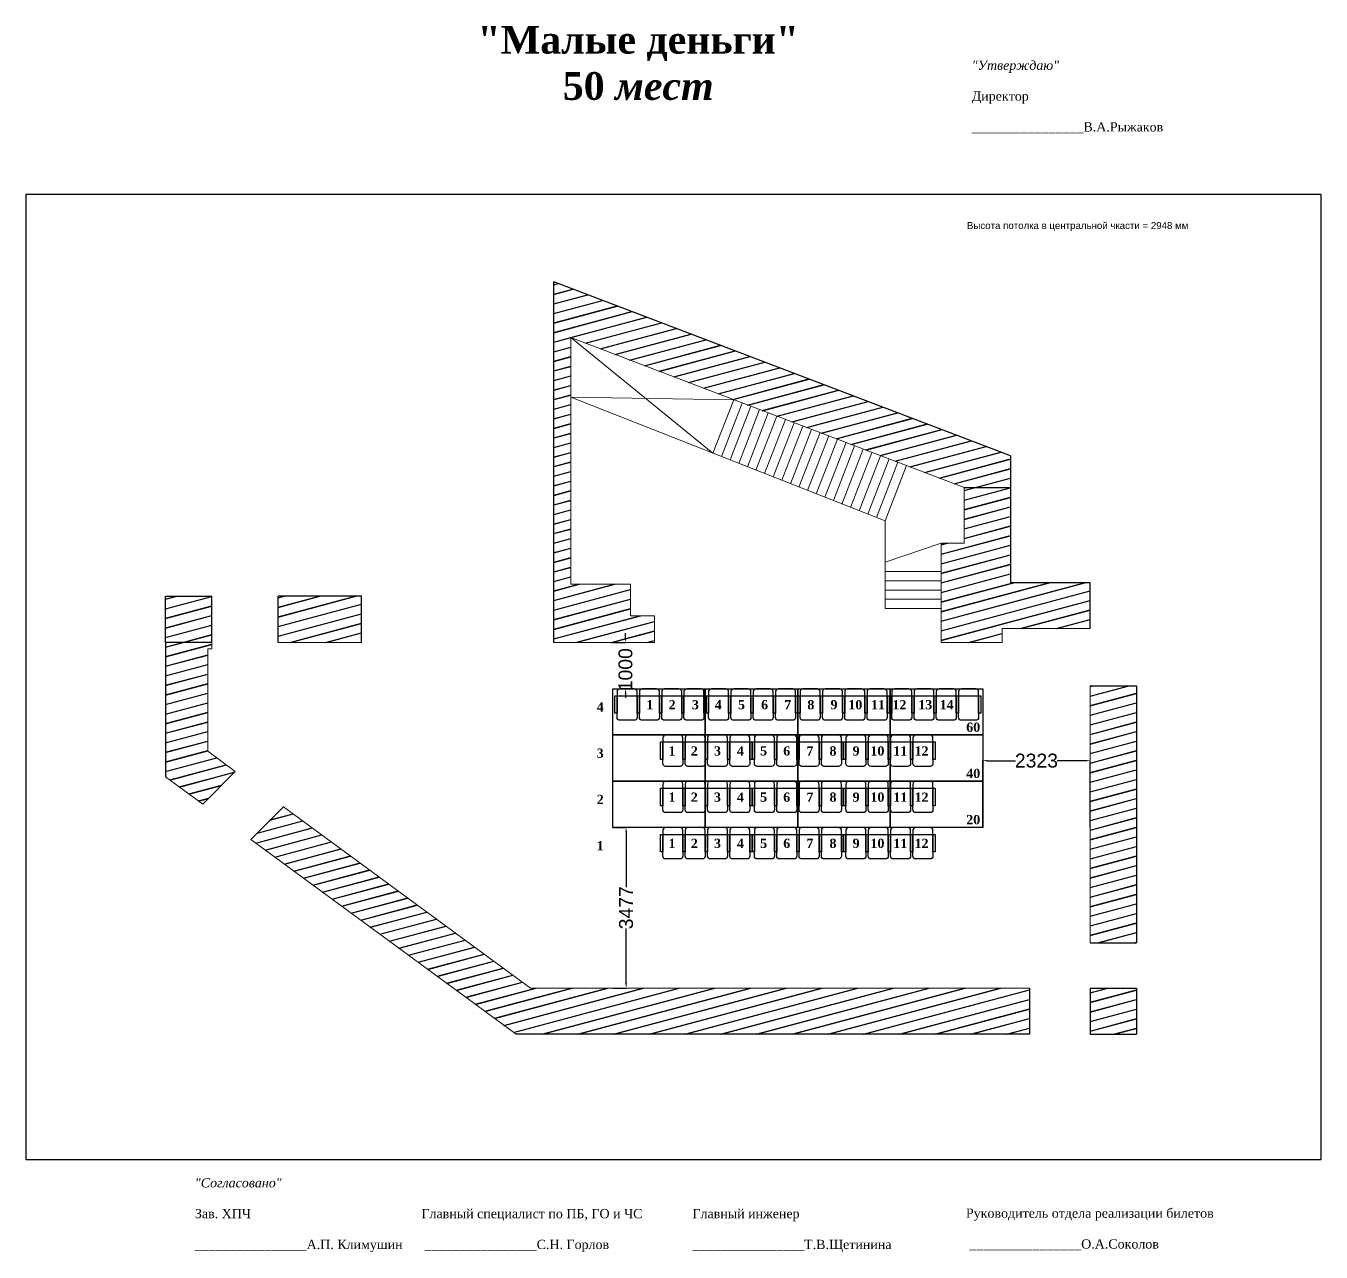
# Model space of a CAD drawing. Header units: millimetres. Extents: x -520232 to 211296, y -156633 to 78411.
# Drawn here: x 105576 to 133589, y -96239 to -69710 of the extents above; entities that cross this region are included whole.
import ezdxf

# ---------------------------------------------------------------- set-up
doc = ezdxf.new("R2010")
doc.units = ezdxf.units.MM
doc.layers.add('Декорации', color=10, linetype='Continuous')
doc.layers.add('Партер', color=7, linetype='Continuous')
doc.layers.add('Сидения и станки', color=7, linetype='Continuous', lineweight=25)
doc.styles.get("Standard").update_dxf_attribs({"font": 'arial.ttf', "height": 300})
doc.dimstyles.new('Размеры', dxfattribs={"dimtxt": 300, "dimasz": 100, "dimexe": 0.18, "dimexo": 0.0625, "dimgap": 0.09, "dimtad": 0, "dimdec": 0, "dimzin": 0, "dimdsep": 46, "dimtxsty": 'Standard', "dimcen": 0.09, "dimclrd": 250, "dimclre": 250, "dimclrt": 250, "dimadec": 0, "dimazin": 0, "dimtfac": 1, "dimtdec": 0, "dimtofl": 0, "dimtmove": 0, "dimatfit": 3, "dimfxl": 1, "dimtfillclr": 250, "dimtolj": 1, "dimtzin": 0, "dimarcsym": 0})
pattern_1 = [(15, (109527.56, -83520.36), (-51.7638, 193.1852), []), (15, (109531.03, -83522.36), (-51.7638, 193.1852), [])]

# ---------------------------------------------------------------- blocks, each defined once
blk = doc.blocks.new('A$C20D4365F')
at = {"layer": 'Сидения и станки'}
for points in [[(-1231.25, 380), (-1181.25, 380), (-1181.25, 0), (-1231.25, 0)], [(-748.75, 380), (-698.75, 380), (-698.75, 0), (-748.75, 0)], [(-266.25, 380), (-216.25, 380), (-216.25, 0), (-266.25, 0)], [(216.25, 380), (266.25, 380), (266.25, 0), (216.25, 0)], [(698.75, 380), (748.75, 380), (748.75, 0), (698.75, 0)]]:
    blk.add_lwpolyline(points, close=True, dxfattribs=at)
for points in [[(-1121.25, 530), (-808.75, 530, -0.41421356), (-748.75, 470), (-748.75, 0), (-1181.25, 0), (-1181.25, 470, -0.41421356)], [(-638.75, 530), (-326.25, 530, -0.41421356), (-266.25, 470), (-266.25, 0), (-698.75, 0), (-698.75, 470, -0.41421356)], [(-156.25, 530), (156.25, 530, -0.41421356), (216.25, 470), (216.25, 0), (-216.25, 0), (-216.25, 470, -0.41421356)], [(326.25, 530), (638.75, 530, -0.41421356), (698.75, 470), (698.75, 0), (266.25, 0), (266.25, 470, -0.41421356)], [(-748.75, 0), (-1181.25, 0), (-1181.25, -90, 0.41421356), (-1121.25, -150), (-808.75, -150, 0.41421356), (-748.75, -90)], [(-266.25, 0), (-698.75, 0), (-698.75, -90, 0.41421356), (-638.75, -150), (-326.25, -150, 0.41421356), (-266.25, -90)], [(216.25, 0), (-216.25, 0), (-216.25, -90, 0.41421356), (-156.25, -150), (156.25, -150, 0.41421356), (216.25, -90)], [(698.75, 0), (266.25, 0), (266.25, -90, 0.41421356), (326.25, -150), (638.75, -150, 0.41421356), (698.75, -90)]]:
    blk.add_lwpolyline(points, format="xyb", close=True, dxfattribs=at)
blk = doc.blocks.new('Партер Малые деньги в фойе')
at = {"layer": 'Партер'}
for points in [[(252910, -27729), (252910, -26729), (254910, -26729), (254910, -27729), (252910, -27729)], [(254910, -27729), (254910, -26729), (256910, -26729), (256910, -27729), (254910, -27729)], [(256910, -27729), (256910, -26729), (258910, -26729), (258910, -27729), (256910, -27729)], [(258910, -27729), (258910, -26729), (260910, -26729), (260910, -27729), (258910, -27729)], [(252910, -28729), (252910, -27729), (254910, -27729), (254910, -28729), (252910, -28729)], [(254910, -28729), (254910, -27729), (256910, -27729), (256910, -28729), (254910, -28729)], [(256910, -28729), (256910, -27729), (258910, -27729), (258910, -28729), (256910, -28729)], [(258910, -28729), (258910, -27729), (260910, -27729), (260910, -28729), (258910, -28729)], [(252910, -29729), (252910, -28729), (254910, -28729), (254910, -29729), (252910, -29729)], [(254910, -29729), (254910, -28729), (256910, -28729), (256910, -29729), (254910, -29729)], [(256910, -29729), (256910, -28729), (258910, -28729), (258910, -29729), (256910, -29729)], [(258910, -29729), (258910, -28729), (260910, -28729), (260910, -29729), (258910, -29729)]]:
    blk.add_lwpolyline(points, dxfattribs=at)
at = {"layer": 'Сидения и станки', "rotation": 180}
for p in [(253700, -26881), (255680, -26881), (257660, -26881), (259640, -26881), (254691, -27881), (256671, -27881), (258651, -27881), (254691, -28881), (256671, -28881), (258651, -28881), (254691, -29881), (256671, -29881), (258651, -29881)]:
    blk.add_blockref('A$C20D4365F', p, dxfattribs=at)
at = {"layer": 'Партер', "color": 5, "char_height": 200, "width": 500.97, "attachment_point": 4}
for s, insert in [('{\\fTimes New Roman|b1|i0|c204|p18;  4}', (252410, -27125)), ('{\\fTimes New Roman|b1|i0|c204|p18;  3}', (252410, -28125)), ('{\\fTimes New Roman|b1|i0|c204|p18;  2}', (252410, -29125)), ('{\\fTimes New Roman|b1|i0|c204|p18;  1}', (252410, -30125))]:
    blk.add_mtext(s, dxfattribs=dict(at, insert=insert))
at = {"layer": 'Партер', "color": 3, "char_height": 200}
for s, insert, width, attachment_point in [('{\\fTimes New Roman|b1|i0|c204|p18;1}', (253710, -27076), 500, 5), ('{\\fTimes New Roman|b1|i0|c204|p18;  2 }', (253966, -27076), 500, 4), ('{\\fTimes New Roman|b1|i0|c204|p18;  3}', (254468, -27076), 498, 4), ('{\\fTimes New Roman|b1|i0|c204|p18;  4}', (254963, -27076), 503.54, 4), ('{\\fTimes New Roman|b1|i0|c204|p18;  5}', (255466, -27076), 500, 4), ('{\\fTimes New Roman|b1|i0|c204|p18;  6}', (255966, -27076), 500, 4), ('{\\fTimes New Roman|b1|i0|c204|p18;  7}', (256466, -27076), 500, 4), ('{\\fTimes New Roman|b1|i0|c204|p18;  8}', (256966, -27076), 500, 4), ('{\\fTimes New Roman|b1|i0|c204|p18;  9}', (257466, -27076), 500, 4), ('{\\fTimes New Roman|b1|i0|c204|p18;  10}', (257852, -27076), 500, 4), ('{\\fTimes New Roman|b1|i0|c204|p18;  11}', (258344, -27076), 500, 4), ('{\\fTimes New Roman|b1|i0|c204|p18;  12}', (258806, -27076), 500, 4), ('{\\fTimes New Roman|b1|i0|c204|p18;  13}', (259365, -27076), 500, 4), ('{\\fTimes New Roman|b1|i0|c204|p18;  14}', (259827, -27076), 500, 4), ('{\\fTimes New Roman|b1|i0|c204|p18;1}', (254189, -28076), 500, 5), ('{\\fTimes New Roman|b1|i0|c204|p18;  2 }', (254445, -28076), 500, 4), ('{\\fTimes New Roman|b1|i0|c204|p18;  3}', (254947, -28076), 498, 4), ('{\\fTimes New Roman|b1|i0|c204|p18;  4}', (255442, -28076), 503.54, 4), ('{\\fTimes New Roman|b1|i0|c204|p18;  5}', (255945, -28076), 500, 4), ('{\\fTimes New Roman|b1|i0|c204|p18;  6}', (256445, -28076), 500, 4), ('{\\fTimes New Roman|b1|i0|c204|p18;  7}', (256945, -28076), 500, 4), ('{\\fTimes New Roman|b1|i0|c204|p18;  8}', (257445, -28076), 500, 4), ('{\\fTimes New Roman|b1|i0|c204|p18;  9}', (257945, -28076), 500, 4), ('{\\fTimes New Roman|b1|i0|c204|p18;  10}', (258331, -28076), 500, 4), ('{\\fTimes New Roman|b1|i0|c204|p18;  11}', (258823, -28076), 500, 4), ('{\\fTimes New Roman|b1|i0|c204|p18;  12}', (259285, -28076), 500, 4), ('{\\fTimes New Roman|b1|i0|c204|p18;1}', (254189, -29076), 500, 5), ('{\\fTimes New Roman|b1|i0|c204|p18;  2 }', (254445, -29076), 500, 4), ('{\\fTimes New Roman|b1|i0|c204|p18;  3}', (254947, -29076), 498, 4), ('{\\fTimes New Roman|b1|i0|c204|p18;  4}', (255442, -29076), 503.54, 4), ('{\\fTimes New Roman|b1|i0|c204|p18;  5}', (255945, -29076), 500, 4), ('{\\fTimes New Roman|b1|i0|c204|p18;  6}', (256445, -29076), 500, 4), ('{\\fTimes New Roman|b1|i0|c204|p18;  7}', (256945, -29076), 500, 4), ('{\\fTimes New Roman|b1|i0|c204|p18;  8}', (257445, -29076), 500, 4), ('{\\fTimes New Roman|b1|i0|c204|p18;  9}', (257945, -29076), 500, 4), ('{\\fTimes New Roman|b1|i0|c204|p18;  10}', (258331, -29076), 500, 4), ('{\\fTimes New Roman|b1|i0|c204|p18;  11}', (258823, -29076), 500, 4), ('{\\fTimes New Roman|b1|i0|c204|p18;  12}', (259285, -29076), 500, 4), ('{\\fTimes New Roman|b1|i0|c204|p18;  3}', (254947, -30076), 498, 4), ('{\\fTimes New Roman|b1|i0|c204|p18;  6}', (256445, -30076), 500, 4), ('{\\fTimes New Roman|b1|i0|c204|p18;  8}', (257445, -30076), 500, 4), ('{\\fTimes New Roman|b1|i0|c204|p18;  9}', (257945, -30076), 500, 4), ('{\\fTimes New Roman|b1|i0|c204|p18;  10}', (258331, -30076), 500, 4), ('{\\fTimes New Roman|b1|i0|c204|p18;1}', (254189, -30076), 500, 5), ('{\\fTimes New Roman|b1|i0|c204|p18;  2 }', (254445, -30076), 500, 4), ('{\\fTimes New Roman|b1|i0|c204|p18;  4}', (255442, -30076), 503.54, 4), ('{\\fTimes New Roman|b1|i0|c204|p18;  5}', (255945, -30076), 500, 4), ('{\\fTimes New Roman|b1|i0|c204|p18;  7}', (256945, -30076), 500, 4), ('{\\fTimes New Roman|b1|i0|c204|p18;  11}', (258823, -30076), 500, 4), ('{\\fTimes New Roman|b1|i0|c204|p18;  12}', (259285, -30076), 500, 4)]:
    blk.add_mtext(s, dxfattribs=dict(at, insert=insert, width=width, attachment_point=attachment_point))
at = {"layer": 'Партер', "color": 18, "true_color": 0x000000, "char_height": 200, "width": 500.97, "attachment_point": 4}
for s, insert in [('{\\fTimes New Roman|b1|i0|c204|p18;  60}', (260403, -27563)), ('{\\fTimes New Roman|b1|i0|c204|p18;  40}', (260403, -28563)), ('{\\fTimes New Roman|b1|i0|c204|p18;  20}', (260403, -29563))]:
    blk.add_mtext(s, dxfattribs=dict(at, insert=insert))
blk = doc.blocks.new('*D85')
at = {"layer": 'Defpoints', "color": 0, "lineweight": 13, "transparency": 16777216}
for p in [(118271, -87050), (118271, -90527), (118558, -90527)]:
    blk.add_point(p, dxfattribs=at)
at = {"layer": 'Декорации', "color": 250, "lineweight": -2, "transparency": 16777216}
for p, q in [((118271, -87050), (118558, -87050)), ((118558, -87150), (118558, -88341)), ((118558, -90427), (118558, -89237)), ((118271, -90527), (118558, -90527))]:
    blk.add_line(p, q, dxfattribs=at)
at = {"layer": 'Декорации', "color": 250, "lineweight": 13, "transparency": 16777216}
for points in [[(118541, -87150), (118575, -87150), (118558, -87050)], [(118541, -90427), (118575, -90427), (118558, -90527)]]:
    blk.add_solid(points, dxfattribs=at)
at = {"layer": 'Декорации', "color": 250, "lineweight": 13, "transparency": 16777216, "insert": (118558, -88789), "char_height": 300, "attachment_point": 5, "rotation": 90}
blk.add_mtext('\\A1;3477', dxfattribs=at)
blk = doc.blocks.new('*D86')
at = {"layer": 'Defpoints', "color": 0, "lineweight": 13, "transparency": 16777216}
for p in [(118271, -83050), (118544, -83050), (118271, -84050)]:
    blk.add_point(p, dxfattribs=at)
at = {"layer": 'Декорации', "color": 250, "lineweight": -2, "transparency": 16777216}
for p, q in [((118544, -82950), (118544, -82850)), ((118271, -83050), (118544, -83050)), ((118271, -84050), (118544, -84050)), ((118544, -84150), (118544, -84250))]:
    blk.add_line(p, q, dxfattribs=at)
at = {"layer": 'Декорации', "color": 250, "lineweight": 13, "transparency": 16777216}
for points in [[(118527, -82950), (118561, -82950), (118544, -83050)], [(118527, -84150), (118561, -84150), (118544, -84050)]]:
    blk.add_solid(points, dxfattribs=at)
at = {"layer": 'Декорации', "color": 250, "lineweight": 13, "transparency": 16777216, "insert": (118544, -83639), "char_height": 300, "attachment_point": 5, "rotation": 90}
blk.add_mtext('\\A1;1000', dxfattribs=at)
blk = doc.blocks.new('*D87')
at = {"layer": 'Defpoints', "color": 0, "lineweight": 13, "transparency": 16777216}
for p in [(128594, -85607), (126271, -87050), (128594, -87050)]:
    blk.add_point(p, dxfattribs=at)
at = {"layer": 'Декорации', "color": 250, "lineweight": -2, "transparency": 16777216}
for p, q in [((126271, -87050), (126271, -85607)), ((126371, -85607), (126982, -85607)), ((128494, -85607), (127883, -85607)), ((128594, -87050), (128594, -85607))]:
    blk.add_line(p, q, dxfattribs=at)
at = {"layer": 'Декорации', "color": 250, "lineweight": 13, "transparency": 16777216}
for points in [[(126371, -85590), (126371, -85624), (126271, -85607)], [(128494, -85590), (128494, -85624), (128594, -85607)]]:
    blk.add_solid(points, dxfattribs=at)
at = {"layer": 'Декорации', "color": 250, "lineweight": 13, "transparency": 16777216, "insert": (127432, -85607), "char_height": 300, "attachment_point": 5}
blk.add_mtext('\\A1;2323', dxfattribs=at)

msp = doc.modelspace()

# ---------------------------------------------------------------- hatches: boundary and pattern name
at = {"lineweight": 25}
h = msp.add_hatch(dxfattribs=at)
h.set_pattern_fill('JIS_LC_20', color=256, scale=10, angle=330, style=0)
h.set_pattern_definition(pattern_1)
h.paths.add_polyline_path([(116990.931, -83049.722), (116990.931, -75246.937), (126870.931, -79008.619), (126870.931, -81750.458), (128593.931, -81750.458), (128593.931, -82750.458), (126693.931, -82750.458), (126693.931, -83050.458), (125370.931, -83050.458), (125370.931, -80898.458), (125870.931, -80898.458), (125870.931, -79698.458), (117360.797, -76454.458), (117360.797, -81790.458), (118650.797, -81790.458), (118650.797, -82470.458), (119170.797, -82470.458), (119170.931, -83050.458)])
h = msp.add_hatch(dxfattribs=at)
h.set_pattern_fill('JIS_LC_20', color=256, scale=10, angle=330, style=0)
h.set_pattern_definition(pattern_1)
h.paths.add_polyline_path([(108597.931, -82049.722), (109597.931, -82049.722), (109597.931, -83049.722), (109598.397, -83189.722), (109508.397, -83189.722), (109508.397, -85399.722), (110104.783, -85837.813), (109399.764, -86547.001), (108597.931, -85957.993), (108597.931, -83049.722)])
h = msp.add_hatch(dxfattribs=at)
h.set_pattern_fill('JIS_LC_20', color=256, scale=10, angle=330, style=0)
h.set_pattern_definition(pattern_1)
h.paths.add_polyline_path([(112832.931, -82049.722), (111032.931, -82049.722), (111032.931, -83049.722), (112832.931, -83049.722)])
h.paths.add_polyline_path([(128593.931, -90527.458), (128593.931, -91527.458), (129593.931, -91527.458), (129593.931, -90527.458)])
h.paths.add_polyline_path([(129593.931, -83985.458), (129593.931, -89549.458), (128593.931, -89549.458), (128593.931, -83985.458)])
h = msp.add_hatch(dxfattribs=at)
h.set_pattern_fill('JIS_LC_20', color=256, scale=10, angle=330, style=0)
h.set_pattern_definition(pattern_1)
h.paths.add_polyline_path([(116179.802, -91527.458), (110440.616, -87311.587), (111145.635, -86602.398), (116488.931, -90527.458), (127283.931, -90527.458), (127283.931, -91527.458)])

# ---------------------------------------------------------------- linework, layer by layer
for p, q in [((105576.021, -73356.18), (105576.021, -94236.826)), ((133588.835, -73356.18), (105576.021, -73356.18)), ((133588.835, -94236.826), (133588.835, -73356.18)), ((126870.931, -79008.619), (116990.931, -75246.937)), ((116990.931, -83049.722), (116990.931, -75246.937)), ((126870.931, -79008.619), (126870.931, -81750.458)), ((125870.931, -79698.458), (126870.931, -79698.458)), ((126870.931, -81750.458), (128593.931, -81750.458)), ((128593.931, -82750.458), (128593.931, -81750.458)), ((108597.931, -83049.722), (108597.931, -82049.722)), ((108597.931, -82049.722), (109597.931, -82049.722)), ((109597.931, -83049.722), (109597.931, -82049.722)), ((111032.931, -83049.722), (111032.931, -82049.722)), ((112832.931, -82049.722), (111032.931, -82049.722)), ((112832.931, -83049.722), (112832.931, -82049.722)), ((109597.931, -83049.722), (108597.931, -83049.722)), ((108597.931, -83049.722), (108597.931, -85957.993)), ((128593.931, -83985.458), (129593.931, -83985.458)), ((129593.931, -83985.458), (129593.931, -89549.458)), ((110104.783, -85837.813), (109399.764, -86547.001)), ((111145.635, -86602.398), (110440.616, -87311.587)), ((128593.931, -89549.458), (129593.931, -89549.458)), ((127283.931, -90527.458), (127283.931, -91527.458)), ((128593.931, -90527.458), (128593.931, -91527.458)), ((128593.931, -90527.458), (129593.931, -90527.458)), ((129593.931, -90527.458), (129593.931, -91527.458)), ((127283.931, -91527.458), (116179.802, -91527.458)), ((128593.931, -91527.458), (129593.931, -91527.458)), ((105576.021, -94236.826), (133588.835, -94236.826))]:
    msp.add_line(p, q, dxfattribs=at)
at = {"lineweight": 20}
for p, q in [((117360.797, -81790.458), (117360.797, -76454.458)), ((125870.931, -79698.458), (117360.797, -76454.458)), ((117360.797, -76454.458), (117360.797, -77654.458)), ((120435.109, -78954.775), (117360.797, -76454.458)), ((117360.797, -77744.138), (124156.931, -80420.395)), ((117360.797, -77744.138), (120884.068, -77797.503)), ((120435.109, -78954.775), (120884.068, -77797.503)), ((120621.2, -79028.056), (121070.951, -77868.741)), ((120807.291, -79101.337), (121257.835, -77939.98)), ((120993.382, -79174.618), (121444.718, -78011.219)), ((121179.473, -79247.899), (121631.602, -78082.457)), ((121365.564, -79321.18), (121818.485, -78153.696)), ((121551.655, -79394.461), (122005.369, -78224.934)), ((121737.747, -79467.742), (122192.252, -78296.173)), ((121923.838, -79541.023), (122379.136, -78367.412)), ((122109.929, -79614.304), (122566.019, -78438.65)), ((122296.02, -79687.585), (122752.902, -78509.889)), ((122482.111, -79760.866), (122939.786, -78581.127)), ((122668.202, -79834.147), (123126.669, -78652.366)), ((122854.293, -79907.428), (123313.553, -78723.604)), ((123040.384, -79980.709), (123500.436, -78794.843)), ((123226.475, -80053.99), (123687.32, -78866.082)), ((123226.475, -80053.99), (123687.32, -78866.082)), ((123412.566, -80127.271), (123874.203, -78937.32)), ((123598.657, -80200.552), (124061.087, -79008.559)), ((123784.748, -80273.833), (124247.97, -79079.797)), ((123970.84, -80347.114), (124434.853, -79151.036)), ((124156.931, -80420.395), (124621.737, -79222.275)), ((125870.931, -80898.458), (125870.931, -79698.458)), ((124156.931, -81132.763), (124156.931, -80420.395)), ((124156.931, -81315.458), (125370.931, -80898.458)), ((125370.931, -83050.458), (125370.931, -80898.458)), ((125370.931, -80898.458), (125870.931, -80898.458)), ((124156.931, -82315.458), (124156.931, -81132.763)), ((124156.931, -81515.458), (124156.931, -81315.458)), ((125370.931, -81515.458), (124156.931, -81515.458)), ((125370.931, -81715.458), (125370.931, -81515.458)), ((118650.797, -81790.458), (117360.797, -81790.458)), ((118650.797, -82470.458), (118650.797, -81790.458)), ((124156.931, -81915.458), (124156.931, -81715.458)), ((124156.931, -81715.458), (125370.931, -81715.458)), ((125370.931, -81715.458), (125370.931, -81715.458)), ((125370.931, -81915.458), (124156.931, -81915.458)), ((125370.931, -82115.458), (125370.931, -81915.458)), ((124156.931, -82315.458), (124156.931, -82115.458)), ((124156.931, -82115.458), (125370.931, -82115.458)), ((125370.931, -82315.458), (124156.931, -82315.458)), ((125370.931, -83050.458), (125370.931, -82315.458)), ((119170.797, -82470.458), (118650.797, -82470.458)), ((119170.931, -83050.458), (119170.797, -82470.458)), ((126693.931, -83050.458), (126693.931, -82750.458)), ((126693.931, -82750.458), (128593.931, -82750.458)), ((109508.397, -83189.722), (109508.397, -85399.722)), ((109508.397, -83189.722), (109598.397, -83189.722)), ((109598.397, -83189.722), (109597.931, -83049.722)), ((111032.931, -83049.722), (112832.931, -83049.722)), ((116990.931, -83049.722), (119170.931, -83050.458)), ((125370.931, -83050.458), (126693.931, -83050.458)), ((128593.931, -83985.458), (128593.931, -89549.458)), ((109508.397, -85399.722), (110104.783, -85837.813)), ((108597.931, -85957.993), (109399.764, -86547.001)), ((116488.931, -90527.458), (111145.635, -86602.398)), ((116179.802, -91527.458), (110440.616, -87311.587)), ((127283.931, -90527.458), (116488.931, -90527.458))]:
    msp.add_line(p, q, dxfattribs=at)

# ---------------------------------------------------------------- block references
at = {"layer": 'Декорации', "lineweight": 13}
msp.add_blockref('Партер Малые деньги в фойе', (-134639.677, -57320.927), dxfattribs=at)

# ---------------------------------------------------------------- texts
at = {"lineweight": 25, "insert": (125929.07, -73954.412), "char_height": 150, "width": 7217.44125, "attachment_point": 1}
msp.add_mtext('Высота потолка в центральной чкасти = 2948 мм', dxfattribs=at)
at = {"layer": 'Партер'}
for s, insert, char_height, width, attachment_point in [('{\\fTimes New Roman|b1|i0|c204|p18;"Малые деньги"\\P50\\fTimes New Roman|b1|i1|c204|p18; мест}', (118819.222, -70514.456), 600, 15854.2162, 5), ('{\\fTimes New Roman|b0|i1|c204|p18;"Утверждаю"\\P\\fTimes New Roman|b0|i0|c204|p18;\\PДиректор\\P\\P________________В.А.Рыжаков}', (126032.315, -70460.992), 200, 7761.45421, 1), ('{\\fTimes New Roman|b0|i1|c204|p18;"Согласовано"\\P\\fTimes New Roman|b0|i0|c204|p18;\\PЗав. ХПЧ \\P\\P________________А.П. Климушин}', (109231.569, -94639.809), 200, 7761.45421, 1), ('{\\fTimes New Roman|b0|i1|c204|p18;\\P\\fTimes New Roman|b0|i0|c204|p18;\\PГлавный специалист по ПБ, ГО и ЧС\\P\\P ________________С.Н. Горлов}', (114130.999, -94639.809), 200, 7761.45421, 1), ('{\\fTimes New Roman|b0|i1|c204|p18;\\P\\fTimes New Roman|b0|i0|c204|p18;\\PГлавный инженер\\P\\P________________Т.В.Щетинина}', (119992.455, -94639.809), 200, 7761.45421, 1), ('{\\fTimes New Roman|b0|i1|c204|p18;\\P\\fTimes New Roman|b0|i0|c204|p18;\\PРуководитель отдела реализации билетов\\P\\P ________________О.А.Соколов}', (125907.24, -94629.229), 200, 7761.45421, 1)]:
    msp.add_mtext(s, dxfattribs=dict(at, insert=insert, char_height=char_height, width=width, attachment_point=attachment_point))

# ---------------------------------------------------------------- dimensions: what is measured, and where the dimension line sits
at = {"layer": 'Декорации', "lineweight": 13}
dim = msp.add_linear_dim(base=(118544.06, -83050.154), p1=(118270.797, -84050.151), p2=(118270.797, -83050.154), angle=90, dimstyle='Размеры', dxfattribs=at)
dim.commit()
dim.dimension.update_dxf_attribs({"geometry": '*D86', "text_midpoint": (118544.06, -83639.262), "dimtype": 160})
dim = msp.add_linear_dim(base=(128593.931, -85606.969), p1=(126270.797, -87050.151), p2=(128593.931, -87050.151), dimstyle='Размеры', dxfattribs=at)
dim.commit()
dim.dimension.update_dxf_attribs({"geometry": '*D87', "text_midpoint": (127432.364, -85606.969)})
dim = msp.add_linear_dim(base=(118558.131, -90527.458), p1=(118270.797, -87050.151), p2=(118270.797, -90527.458), angle=90, dimstyle='Размеры', dxfattribs=at)
dim.commit()
dim.dimension.update_dxf_attribs({"geometry": '*D85', "text_midpoint": (118558.131, -88788.805)})

doc.saveas('drawing.dxf')
